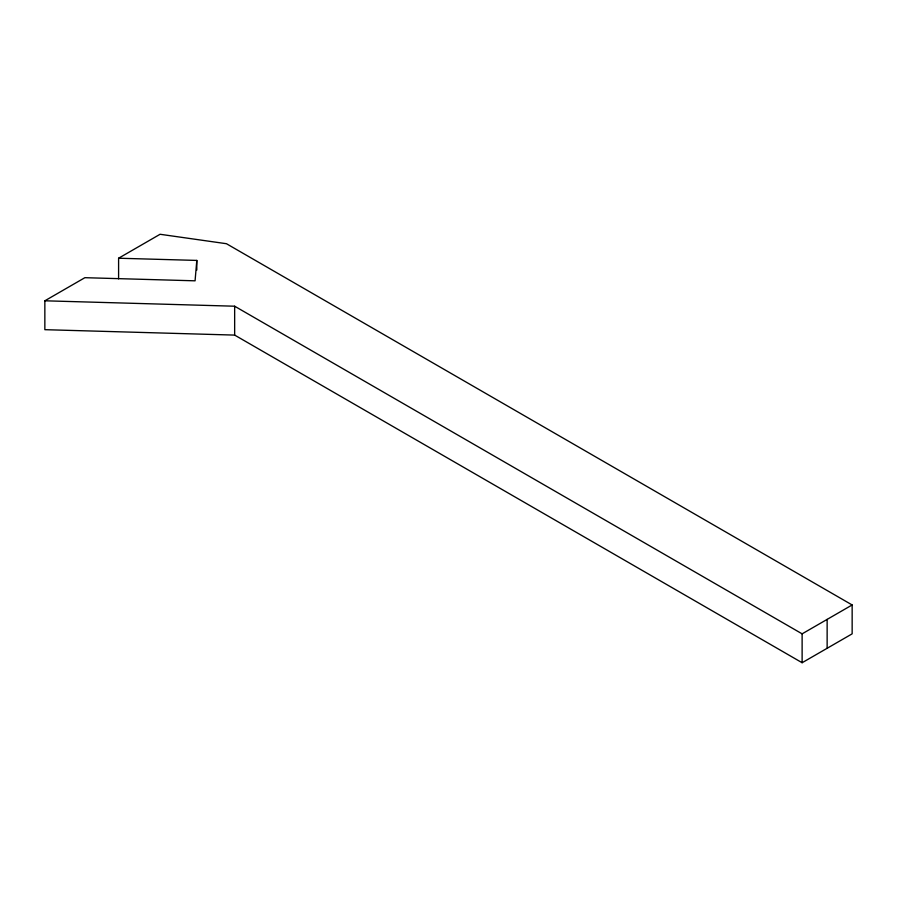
<?xml version="1.0" encoding="UTF-8"?>
<svg xmlns="http://www.w3.org/2000/svg" width="897" height="897" viewBox="0 0 897 897"><rect width="100%" height="100%" fill="white"/><g stroke="black" fill="none" stroke-linecap="round" stroke-linejoin="round"><path stroke-width="1.35" d="M118.595 258.224L196.802 260.422L195.075 280.817L84.879 277.689L44.85 300.798L44.85 329.681L234.655 335.097L802.12 662.726L852.15 633.843L852.15 604.959L226.448 243.715L160.081 234.274L118.595 258.224L118.595 278.855M44.85 300.798L234.655 306.213L802.12 633.843L852.15 604.959M827.135 619.401L827.135 648.284M802.12 633.843L802.12 662.726M234.655 306.213L234.655 335.097M196.802 260.422L196.802 270.053"/></g></svg>
